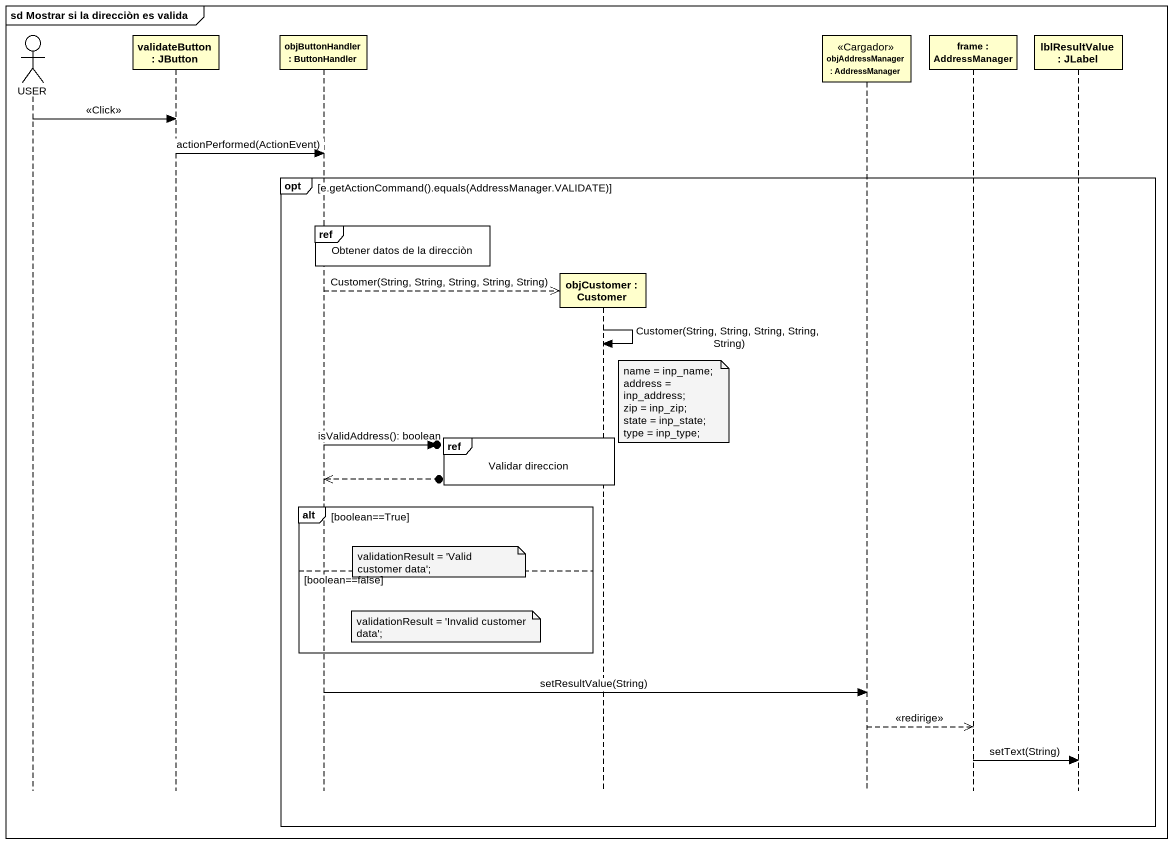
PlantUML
@startuml
mainframe sd Mostrar si la direcciòn es valida
hide footbox
actor USER
participant "validateButton : JButton" as validateButton
participant "objButtonHandler : ButtonHandler" as objButtonHandler
participant "objCustomer : Customer" as objCustomer
participant "objAddressManager : AddressManager" as objAddressManager <<Cargador>>
participant "frame : AddressManager" as frame_
participant "lblResultValue : JLabel" as lblResultValue

USER -> validateButton : <<Click>>
validateButton -> objButtonHandler : actionPerformed(ActionEvent)
opt e.getActionCommand().equals(AddressManager.VALIDATE)
  ref over objButtonHandler : Obtener datos de la direcciòn
  objButtonHandler -->> objCustomer ** : Customer(String, String, String, String, String)
  objCustomer -> objCustomer : Customer(String, String, String, String, String)
  note right of objCustomer
    name = inp_name;
    address = inp_address;
    zip = inp_zip;
    state = inp_state;
    type = inp_type;
  end note
  ref over objCustomer : Validar direccion
  objButtonHandler ->o] : isValidAddress(): boolean
  objButtonHandler <<--o]
  alt boolean==True
    note right of objButtonHandler : validationResult = 'Valid customer data';
  else boolean==false
    note right of objButtonHandler : validationResult = 'Invalid customer data';
  end
  objButtonHandler -> objAddressManager : setResultValue(String)
  objAddressManager -->> frame_ : <<redirige>>
  frame_ -> lblResultValue : setText(String)
end
@enduml
